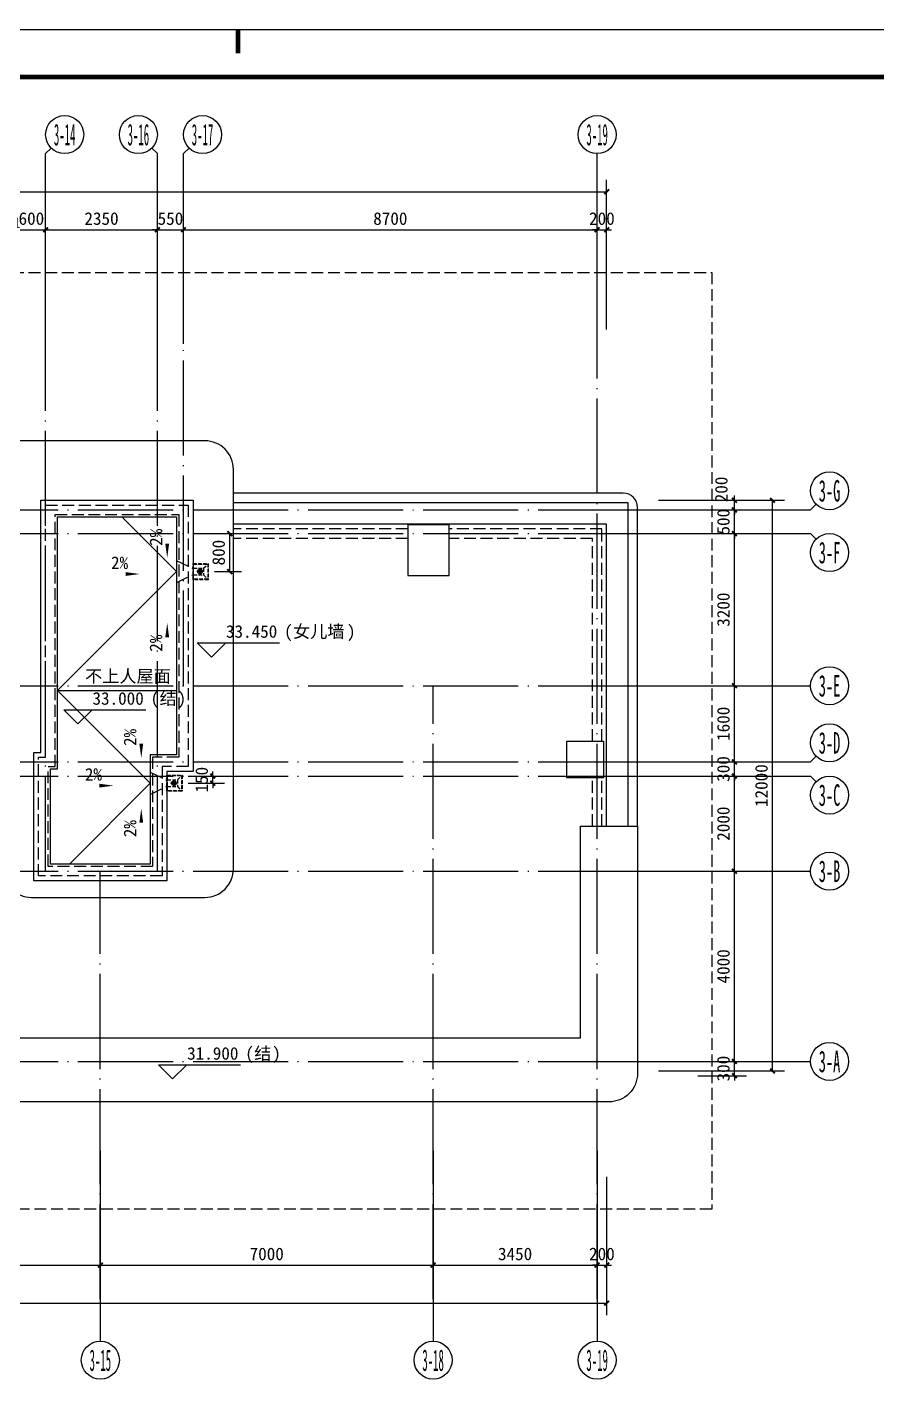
# Model space of a CAD drawing. Extents: x -46233 to 84150, y 109350 to 390860.
# Drawn here: x 37613 to 55487, y 359141 to 387650 of the extents above; entities that cross this region are included whole.
import ezdxf
from ezdxf.enums import TextEntityAlignment as Align

# ---------------------------------------------------------------- set-up
doc = ezdxf.new("R2010")
doc.units = 0
doc.header["$LTSCALE"] = 1000
doc.header["$MEASUREMENT"] = 0
for name, pattern in [('3#-轴线$1$DOTE', [2.42, 2, -0.2, 0.02, -0.2]), ('3#楼屋顶平面$0$DASH', [0.35, 0.25, -0.1]), ('DASH', [0.35, 0.25, -0.1])]:
    doc.linetypes.add(name, pattern=pattern)
doc.layers.get('Defpoints').update_dxf_attribs({"color": 4, "linetype": 'DASH'})
for name, color, linetype in [('$0$A-ANNO-TEXT', 7, 'Continuous'), ('3#-轴号$0$A-ANNO-AXIS-CIRC', 3, 'Continuous'), ('3#-轴号$0$A-ANNO-AXIS-TEXT', 7, 'Continuous'), ('3#-轴号$0$A-ANNO-DIMS', 3, 'Continuous'), ('3#-轴线$1$A-ANNO-DOTE', 10, '3#-轴线$1$DOTE'), ('3#楼屋顶平面$0$A-00-HX-113-wall-01Y$0$HRAL', 31, 'Continuous'), ('3#楼屋顶平面$0$A-DRAN', 243, 'Continuous'), ('3#楼屋顶平面$0$A-DRAN-SYMB', 243, 'Continuous'), ('3#楼屋顶平面$0$A-ROOF', 241, 'Continuous'), ('A-ANNO-DIMS', 3, 'Continuous'), ('A-ANNO-LEVL', 3, 'Continuous'), ('A-ANNO-SYMB', 3, 'Continuous'), ('A-ANNO-TEXT', 255, 'Continuous'), ('A1-无手签$0$A-ANNO-TTLB', 7, 'Continuous'), ('AXIS_TEXT', 7, 'Continuous')]:
    doc.layers.add(name, color=color, linetype=linetype)
doc.styles.add('3#-轴号$0$_TCH_AXIS', font='')
doc.styles.add('3#-轴号$0$_TCH_DIM_T3', font='')
doc.styles.add('_TCH_DIM', font='')
doc.styles.add('_TCH_DIM_T3', font='')
doc.styles.add('COMPLEX', font='COMPLEX')
doc.styles.get("Standard").update_dxf_attribs({"font": ''})
doc.styles.get('3#-轴号$0$_TCH_AXIS').set_extended_font_data('SimSun')
doc.styles.get('3#-轴号$0$_TCH_DIM_T3').set_extended_font_data('SimSun')
doc.styles.get('_TCH_DIM').set_extended_font_data('SimSun')
doc.styles.get('_TCH_DIM_T3').set_extended_font_data('SimSun')
doc.styles.get('Standard').set_extended_font_data('SimSun')
doc.dimstyles.new('3#-轴号$0$_TCH_ARCH&&100', dxfattribs={"dimtxt": 264.345992, "dimasz": 100, "dimexe": 250, "dimexo": 300, "dimgap": 100, "dimtad": 1, "dimdec": 0, "dimzin": 0, "dimdsep": 46, "dimtxsty": '3#-轴号$0$_TCH_DIM_T3', "dimblk": '3#-轴号$0$_ArchTick', "dimcen": 0.09, "dimclrt": 7, "dimazin": 2, "dimtfac": 1, "dimtdec": 0, "dimtix": 1, "dimtmove": 2, "dimatfit": 3, "dimfxl": 100, "dimtolj": 1, "dimtzin": 0, "dimarcsym": 0})
doc.dimstyles.new('_TCH_ARCH&&100', dxfattribs={"dimtxt": 264.345992, "dimasz": 100, "dimexe": 250, "dimexo": 300, "dimgap": 100, "dimtad": 1, "dimdec": 0, "dimzin": 0, "dimdsep": 46, "dimtxsty": '_TCH_DIM_T3', "dimblk": 'ARCHTICK', "dimcen": 0.09, "dimclrt": 7, "dimazin": 2, "dimtfac": 1, "dimtdec": 0, "dimtix": 1, "dimtmove": 2, "dimatfit": 3, "dimfxl": 100, "dimtolj": 1, "dimtzin": 0, "dimarcsym": 0})

# ---------------------------------------------------------------- blocks, each defined once
blk = doc.blocks.new('3#-轴线')
at = {"layer": '3#-轴线$1$A-ANNO-DOTE'}
for points in [[(30200, -7100), (30200, 5500)], [(32550, -7100), (32550, 5500)], [(33100, -3200), (33100, 5500)], [(41800, -16100), (41800, 5500)], [(-3000, 500), (45757, 500)], [(-3000, 0), (45757, 0)], [(-3000, -3200), (45757, -3200)], [(38350, -16100), (38350, -3200)], [(-3000, -4800), (45757, -4800)], [(-3000, -5100), (45757, -5100)], [(-3000, -7100), (45757, -7100)], [(31350, -16100), (31350, -7100)], [(-3000, -11100), (45757, -11100)]]:
    blk.add_lwpolyline(points, dxfattribs=at)
blk = doc.blocks.new('_AXISO')
blk.add_circle((0, 0), 0.5)
at = {"layer": 'AXIS_TEXT', "style": 'COMPLEX', "width": 1.041667}
blk.add_attdef('A', text='', height=0.56, dxfattribs=at).set_placement((-0.25, -0.28), (0.25, -0.28), align=Align.FIT)
blk = doc.blocks.new('3#-轴号$0$_ArchTick')
at = {"color": 0, "linetype": 'ByBlock', "const_width": 0.4}
blk.add_lwpolyline([(-0.5, -0.5), (0.5, 0.5)], dxfattribs=at)
blk = doc.blocks.new('*D802')
at = {"layer": '3#-轴号$0$A-ANNO-DIMS', "color": 0, "lineweight": -2, "transparency": 16777216}
for p, q in [((24350, -15882), (24350, -16632)), ((31350, -15882), (31350, -16632)), ((24350, -16382), (31350, -16382))]:
    blk.add_line(p, q, dxfattribs=at)
at = {"layer": 'Defpoints', "color": 0, "transparency": 16777216}
for p in [(24350, -15582), (31350, -15582), (31350, -16382)]:
    blk.add_point(p, dxfattribs=at)
at = {"layer": '3#-轴号$0$A-ANNO-DIMS', "color": 0, "lineweight": -2, "transparency": 16777216, "xscale": 100, "yscale": 100, "zscale": 100, "rotation": 180}
blk.add_blockref('3#-轴号$0$_ArchTick', (24350, -16382), dxfattribs=at)
at = {"layer": '3#-轴号$0$A-ANNO-DIMS', "color": 0, "lineweight": -2, "transparency": 16777216, "xscale": 100, "yscale": 100, "zscale": 100}
blk.add_blockref('3#-轴号$0$_ArchTick', (31350, -16382), dxfattribs=at)
at = {"layer": '3#-轴号$0$A-ANNO-DIMS', "color": 7, "transparency": 16777216, "insert": (27850, -16149), "char_height": 264.3, "attachment_point": 5, "style": '3#-轴号$0$_TCH_DIM_T3'}
blk.add_mtext('\\A1;7000', dxfattribs=at)
blk = doc.blocks.new('*D803')
at = {"layer": '3#-轴号$0$A-ANNO-DIMS', "color": 0, "lineweight": -2, "transparency": 16777216}
for p, q in [((31350, -15882), (31350, -16632)), ((38350, -15882), (38350, -16632)), ((31350, -16382), (38350, -16382))]:
    blk.add_line(p, q, dxfattribs=at)
at = {"layer": 'Defpoints', "color": 0, "transparency": 16777216}
for p in [(31350, -15582), (38350, -15582), (38350, -16382)]:
    blk.add_point(p, dxfattribs=at)
at = {"layer": '3#-轴号$0$A-ANNO-DIMS', "color": 0, "lineweight": -2, "transparency": 16777216, "xscale": 100, "yscale": 100, "zscale": 100, "rotation": 180}
blk.add_blockref('3#-轴号$0$_ArchTick', (31350, -16382), dxfattribs=at)
at = {"layer": '3#-轴号$0$A-ANNO-DIMS', "color": 0, "lineweight": -2, "transparency": 16777216, "xscale": 100, "yscale": 100, "zscale": 100}
blk.add_blockref('3#-轴号$0$_ArchTick', (38350, -16382), dxfattribs=at)
at = {"layer": '3#-轴号$0$A-ANNO-DIMS', "color": 7, "transparency": 16777216, "insert": (34850, -16149), "char_height": 264.3, "attachment_point": 5, "style": '3#-轴号$0$_TCH_DIM_T3'}
blk.add_mtext('\\A1;7000', dxfattribs=at)
blk = doc.blocks.new('*D804')
at = {"layer": '3#-轴号$0$A-ANNO-DIMS', "color": 0, "lineweight": -2, "transparency": 16777216}
for p, q in [((38350, -15882), (38350, -16632)), ((41800, -15882), (41800, -16632)), ((38350, -16382), (41800, -16382))]:
    blk.add_line(p, q, dxfattribs=at)
at = {"layer": 'Defpoints', "color": 0, "transparency": 16777216}
for p in [(38350, -15582), (41800, -15582), (41800, -16382)]:
    blk.add_point(p, dxfattribs=at)
at = {"layer": '3#-轴号$0$A-ANNO-DIMS', "color": 0, "lineweight": -2, "transparency": 16777216, "xscale": 100, "yscale": 100, "zscale": 100, "rotation": 180}
blk.add_blockref('3#-轴号$0$_ArchTick', (38350, -16382), dxfattribs=at)
at = {"layer": '3#-轴号$0$A-ANNO-DIMS', "color": 0, "lineweight": -2, "transparency": 16777216, "xscale": 100, "yscale": 100, "zscale": 100}
blk.add_blockref('3#-轴号$0$_ArchTick', (41800, -16382), dxfattribs=at)
at = {"layer": '3#-轴号$0$A-ANNO-DIMS', "color": 7, "transparency": 16777216, "insert": (40075, -16149), "char_height": 264.3, "attachment_point": 5, "style": '3#-轴号$0$_TCH_DIM_T3'}
blk.add_mtext('\\A1;3450', dxfattribs=at)
blk = doc.blocks.new('*D811')
at = {"layer": '3#-轴号$0$A-ANNO-DIMS', "color": 0, "lineweight": -2, "transparency": 16777216}
for p, q in [((44188, -8100), (44938, -8100)), ((44688, -12100), (44688, -8100)), ((44188, -12100), (44938, -12100))]:
    blk.add_line(p, q, dxfattribs=at)
at = {"layer": 'Defpoints', "color": 0, "transparency": 16777216}
for p in [(43888, -8100), (44688, -8100), (43888, -12100)]:
    blk.add_point(p, dxfattribs=at)
at = {"layer": '3#-轴号$0$A-ANNO-DIMS', "color": 0, "lineweight": -2, "transparency": 16777216, "xscale": 100, "yscale": 100, "zscale": 100}
for p, rotation in [((44688, -8100), 90), ((44688, -12100), 270)]:
    blk.add_blockref('3#-轴号$0$_ArchTick', p, dxfattribs=dict(at, rotation=rotation))
at = {"layer": '3#-轴号$0$A-ANNO-DIMS', "color": 7, "transparency": 16777216, "insert": (44456, -10100), "char_height": 264.3, "attachment_point": 5, "rotation": 90, "style": '3#-轴号$0$_TCH_DIM_T3'}
blk.add_mtext('\\A1;4000', dxfattribs=at)
blk = doc.blocks.new('*D812')
at = {"layer": '3#-轴号$0$A-ANNO-DIMS', "color": 0, "lineweight": -2, "transparency": 16777216}
for p, q in [((44188, -6100), (44938, -6100)), ((44688, -8100), (44688, -6100)), ((44188, -8100), (44938, -8100))]:
    blk.add_line(p, q, dxfattribs=at)
at = {"layer": 'Defpoints', "color": 0, "transparency": 16777216}
for p in [(43888, -6100), (44688, -6100), (43888, -8100)]:
    blk.add_point(p, dxfattribs=at)
at = {"layer": '3#-轴号$0$A-ANNO-DIMS', "color": 0, "lineweight": -2, "transparency": 16777216, "xscale": 100, "yscale": 100, "zscale": 100}
for p, rotation in [((44688, -6100), 90), ((44688, -8100), 270)]:
    blk.add_blockref('3#-轴号$0$_ArchTick', p, dxfattribs=dict(at, rotation=rotation))
at = {"layer": '3#-轴号$0$A-ANNO-DIMS', "color": 7, "transparency": 16777216, "insert": (44456, -7100), "char_height": 264.3, "attachment_point": 5, "rotation": 90, "style": '3#-轴号$0$_TCH_DIM_T3'}
blk.add_mtext('\\A1;2000', dxfattribs=at)
blk = doc.blocks.new('*D813')
at = {"layer": '3#-轴号$0$A-ANNO-DIMS', "color": 0, "lineweight": -2, "transparency": 16777216}
for p, q in [((44688, -5800), (44688, -5700)), ((44188, -5800), (44938, -5800)), ((44688, -6100), (44688, -5800)), ((44188, -6100), (44938, -6100)), ((44688, -6100), (44688, -6200))]:
    blk.add_line(p, q, dxfattribs=at)
at = {"layer": 'Defpoints', "color": 0, "transparency": 16777216}
for p in [(43888, -5800), (44688, -5800), (43888, -6100)]:
    blk.add_point(p, dxfattribs=at)
at = {"layer": '3#-轴号$0$A-ANNO-DIMS', "color": 0, "lineweight": -2, "transparency": 16777216, "xscale": 100, "yscale": 100, "zscale": 100}
for p, rotation in [((44688, -5800), 270), ((44688, -6100), 90)]:
    blk.add_blockref('3#-轴号$0$_ArchTick', p, dxfattribs=dict(at, rotation=rotation))
at = {"layer": '3#-轴号$0$A-ANNO-DIMS', "color": 7, "transparency": 16777216, "insert": (44456, -5950), "char_height": 264.3, "attachment_point": 5, "rotation": 90, "style": '3#-轴号$0$_TCH_DIM_T3'}
blk.add_mtext('\\A1;300', dxfattribs=at)
blk = doc.blocks.new('*D814')
at = {"layer": '3#-轴号$0$A-ANNO-DIMS', "color": 0, "lineweight": -2, "transparency": 16777216}
for p, q in [((44188, -4200), (44938, -4200)), ((44688, -5800), (44688, -4200)), ((44188, -5800), (44938, -5800))]:
    blk.add_line(p, q, dxfattribs=at)
at = {"layer": 'Defpoints', "color": 0, "transparency": 16777216}
for p in [(43888, -4200), (44688, -4200), (43888, -5800)]:
    blk.add_point(p, dxfattribs=at)
at = {"layer": '3#-轴号$0$A-ANNO-DIMS', "color": 0, "lineweight": -2, "transparency": 16777216, "xscale": 100, "yscale": 100, "zscale": 100}
for p, rotation in [((44688, -4200), 90), ((44688, -5800), 270)]:
    blk.add_blockref('3#-轴号$0$_ArchTick', p, dxfattribs=dict(at, rotation=rotation))
at = {"layer": '3#-轴号$0$A-ANNO-DIMS', "color": 7, "transparency": 16777216, "insert": (44456, -5000), "char_height": 264.3, "attachment_point": 5, "rotation": 90, "style": '3#-轴号$0$_TCH_DIM_T3'}
blk.add_mtext('\\A1;1600', dxfattribs=at)
blk = doc.blocks.new('*D815')
at = {"layer": '3#-轴号$0$A-ANNO-DIMS', "color": 0, "lineweight": -2, "transparency": 16777216}
for p, q in [((44188, -1000), (44938, -1000)), ((44688, -4200), (44688, -1000)), ((44188, -4200), (44938, -4200))]:
    blk.add_line(p, q, dxfattribs=at)
at = {"layer": 'Defpoints', "color": 0, "transparency": 16777216}
for p in [(43888, -1000), (44688, -1000), (43888, -4200)]:
    blk.add_point(p, dxfattribs=at)
at = {"layer": '3#-轴号$0$A-ANNO-DIMS', "color": 0, "lineweight": -2, "transparency": 16777216, "xscale": 100, "yscale": 100, "zscale": 100}
for p, rotation in [((44688, -1000), 90), ((44688, -4200), 270)]:
    blk.add_blockref('3#-轴号$0$_ArchTick', p, dxfattribs=dict(at, rotation=rotation))
at = {"layer": '3#-轴号$0$A-ANNO-DIMS', "color": 7, "transparency": 16777216, "insert": (44456, -2600), "char_height": 264.3, "attachment_point": 5, "rotation": 90, "style": '3#-轴号$0$_TCH_DIM_T3'}
blk.add_mtext('\\A1;3200', dxfattribs=at)
blk = doc.blocks.new('*D816')
at = {"layer": '3#-轴号$0$A-ANNO-DIMS', "color": 0, "lineweight": -2, "transparency": 16777216}
for p, q in [((44188, -500), (44938, -500)), ((44688, -500), (44688, -400)), ((44688, -1000), (44688, -500)), ((44188, -1000), (44938, -1000)), ((44688, -1000), (44688, -1100))]:
    blk.add_line(p, q, dxfattribs=at)
at = {"layer": 'Defpoints', "color": 0, "transparency": 16777216}
for p in [(43888, -500), (44688, -500), (43888, -1000)]:
    blk.add_point(p, dxfattribs=at)
at = {"layer": '3#-轴号$0$A-ANNO-DIMS', "color": 0, "lineweight": -2, "transparency": 16777216, "xscale": 100, "yscale": 100, "zscale": 100}
for p, rotation in [((44688, -500), 270), ((44688, -1000), 90)]:
    blk.add_blockref('3#-轴号$0$_ArchTick', p, dxfattribs=dict(at, rotation=rotation))
at = {"layer": '3#-轴号$0$A-ANNO-DIMS', "color": 7, "transparency": 16777216, "insert": (44456, -750), "char_height": 264.3, "attachment_point": 5, "rotation": 90, "style": '3#-轴号$0$_TCH_DIM_T3'}
blk.add_mtext('\\A1;500', dxfattribs=at)
blk = doc.blocks.new('*D825')
at = {"layer": '3#-轴号$0$A-ANNO-DIMS', "color": 0, "lineweight": -2, "transparency": 16777216}
for p, q in [((29600, 4889), (29600, 5639)), ((30200, 4889), (30200, 5639)), ((29600, 5389), (29500, 5389)), ((29600, 5389), (30200, 5389)), ((30200, 5389), (30300, 5389))]:
    blk.add_line(p, q, dxfattribs=at)
at = {"layer": 'Defpoints', "color": 0, "transparency": 16777216}
for p in [(30200, 5389), (29600, 4589), (30200, 4589)]:
    blk.add_point(p, dxfattribs=at)
at = {"layer": '3#-轴号$0$A-ANNO-DIMS', "color": 0, "lineweight": -2, "transparency": 16777216, "xscale": 100, "yscale": 100, "zscale": 100}
blk.add_blockref('3#-轴号$0$_ArchTick', (29600, 5389), dxfattribs=at)
at = {"layer": '3#-轴号$0$A-ANNO-DIMS', "color": 0, "lineweight": -2, "transparency": 16777216, "xscale": 100, "yscale": 100, "zscale": 100, "rotation": 180}
blk.add_blockref('3#-轴号$0$_ArchTick', (30200, 5389), dxfattribs=at)
at = {"layer": '3#-轴号$0$A-ANNO-DIMS', "color": 7, "transparency": 16777216, "insert": (29900, 5622), "char_height": 264.3, "attachment_point": 5, "style": '3#-轴号$0$_TCH_DIM_T3'}
blk.add_mtext('\\A1;600', dxfattribs=at)
blk = doc.blocks.new('*D826')
at = {"layer": '3#-轴号$0$A-ANNO-DIMS', "color": 0, "lineweight": -2, "transparency": 16777216}
for p, q in [((30200, 4889), (30200, 5639)), ((32550, 4889), (32550, 5639)), ((30200, 5389), (32550, 5389))]:
    blk.add_line(p, q, dxfattribs=at)
at = {"layer": 'Defpoints', "color": 0, "transparency": 16777216}
for p in [(32550, 5389), (30200, 4589), (32550, 4589)]:
    blk.add_point(p, dxfattribs=at)
at = {"layer": '3#-轴号$0$A-ANNO-DIMS', "color": 0, "lineweight": -2, "transparency": 16777216, "xscale": 100, "yscale": 100, "zscale": 100, "rotation": 180}
blk.add_blockref('3#-轴号$0$_ArchTick', (30200, 5389), dxfattribs=at)
at = {"layer": '3#-轴号$0$A-ANNO-DIMS', "color": 0, "lineweight": -2, "transparency": 16777216, "xscale": 100, "yscale": 100, "zscale": 100}
blk.add_blockref('3#-轴号$0$_ArchTick', (32550, 5389), dxfattribs=at)
at = {"layer": '3#-轴号$0$A-ANNO-DIMS', "color": 7, "transparency": 16777216, "insert": (31375, 5622), "char_height": 264.3, "attachment_point": 5, "style": '3#-轴号$0$_TCH_DIM_T3'}
blk.add_mtext('\\A1;2350', dxfattribs=at)
blk = doc.blocks.new('*D827')
at = {"layer": '3#-轴号$0$A-ANNO-DIMS', "color": 0, "lineweight": -2, "transparency": 16777216}
for p, q in [((32550, 4889), (32550, 5639)), ((33100, 4889), (33100, 5639)), ((32550, 5389), (32450, 5389)), ((32550, 5389), (33100, 5389)), ((33100, 5389), (33200, 5389))]:
    blk.add_line(p, q, dxfattribs=at)
at = {"layer": 'Defpoints', "color": 0, "transparency": 16777216}
for p in [(33100, 5389), (32550, 4589), (33100, 4589)]:
    blk.add_point(p, dxfattribs=at)
at = {"layer": '3#-轴号$0$A-ANNO-DIMS', "color": 0, "lineweight": -2, "transparency": 16777216, "xscale": 100, "yscale": 100, "zscale": 100}
blk.add_blockref('3#-轴号$0$_ArchTick', (32550, 5389), dxfattribs=at)
at = {"layer": '3#-轴号$0$A-ANNO-DIMS', "color": 0, "lineweight": -2, "transparency": 16777216, "xscale": 100, "yscale": 100, "zscale": 100, "rotation": 180}
blk.add_blockref('3#-轴号$0$_ArchTick', (33100, 5389), dxfattribs=at)
at = {"layer": '3#-轴号$0$A-ANNO-DIMS', "color": 7, "transparency": 16777216, "insert": (32825, 5622), "char_height": 264.3, "attachment_point": 5, "style": '3#-轴号$0$_TCH_DIM_T3'}
blk.add_mtext('\\A1;550', dxfattribs=at)
blk = doc.blocks.new('*D828')
at = {"layer": '3#-轴号$0$A-ANNO-DIMS', "color": 0, "lineweight": -2, "transparency": 16777216}
for p, q in [((33100, 4889), (33100, 5639)), ((41800, 4889), (41800, 5639)), ((33100, 5389), (41800, 5389))]:
    blk.add_line(p, q, dxfattribs=at)
at = {"layer": 'Defpoints', "color": 0, "transparency": 16777216}
for p in [(41800, 5389), (33100, 4589), (41800, 4589)]:
    blk.add_point(p, dxfattribs=at)
at = {"layer": '3#-轴号$0$A-ANNO-DIMS', "color": 0, "lineweight": -2, "transparency": 16777216, "xscale": 100, "yscale": 100, "zscale": 100, "rotation": 180}
blk.add_blockref('3#-轴号$0$_ArchTick', (33100, 5389), dxfattribs=at)
at = {"layer": '3#-轴号$0$A-ANNO-DIMS', "color": 0, "lineweight": -2, "transparency": 16777216, "xscale": 100, "yscale": 100, "zscale": 100}
blk.add_blockref('3#-轴号$0$_ArchTick', (41800, 5389), dxfattribs=at)
at = {"layer": '3#-轴号$0$A-ANNO-DIMS', "color": 7, "transparency": 16777216, "insert": (37450, 5622), "char_height": 264.3, "attachment_point": 5, "style": '3#-轴号$0$_TCH_DIM_T3'}
blk.add_mtext('\\A1;8700', dxfattribs=at)
blk = doc.blocks.new('3#楼屋顶平面$0$$1$1#_arcd-2~9F$0$03_2#_arcd$0$04_F01_arcd$0$asdfded')
at = {"layer": '3#楼屋顶平面$0$A-DRAN-SYMB'}
for points in [[(-29342, 118921), (-29258, 118921)], [(-29300, 118966), (-29300, 118876)]]:
    blk.add_lwpolyline(points, dxfattribs=at)
for radius in [30, 18]:
    blk.add_circle((-29300, 118921), radius, dxfattribs=at)
blk = doc.blocks.new('3#楼屋顶平面')
at = {"layer": '3#楼屋顶平面$0$A-00-HX-113-wall-01Y$0$HRAL'}
blk.add_lwpolyline([(10751, -3500), (31000, -3500), (31000, 950), (32200, 950), (32200, -4250, -0.414214), (31600, -4850), (10751, -4850)], format="xyb", close=True, dxfattribs=at)
at = {"layer": '3#楼屋顶平面$0$A-DRAN'}
for points in [[(21350, 7450), (22500, 6300), (20000, 3800), (21950, 1850), (20250, 150)], [(20000, 3800), (22500, 3800)]]:
    blk.add_lwpolyline(points, dxfattribs=at)
at = {"layer": '3#楼屋顶平面$0$A-DRAN-SYMB', "linetype": '3#楼屋顶平面$0$DASH'}
for p, q in [((22511, 6528), (22850, 6365)), ((22511, 6072), (22850, 6235)), ((21961, 2078), (22300, 1915)), ((21961, 1622), (22300, 1785))]:
    blk.add_line(p, q, dxfattribs=at)
at = {"layer": '3#楼屋顶平面$0$A-DRAN-SYMB', "linetype": '3#楼屋顶平面$0$DASH', "ltscale": 0.3}
for p, q in [((22860, 6370), (23070, 6370)), ((23070, 6370), (23160, 6460)), ((23070, 6370), (23070, 6230)), ((22860, 6230), (23070, 6230)), ((23070, 6230), (23160, 6140)), ((22520, 1920), (22610, 2010)), ((22310, 1920), (22520, 1920)), ((22310, 1780), (22520, 1780)), ((22520, 1920), (22520, 1780)), ((22520, 1780), (22610, 1690))]:
    blk.add_line(p, q, dxfattribs=at)
for points in [[(23170, 6470), (23170, 6130), (22850, 6130), (22850, 6470)], [(23160, 6460), (23160, 6140), (22860, 6140), (22860, 6460)], [(22620, 2020), (22620, 1680), (22300, 1680), (22300, 2020)], [(22610, 2010), (22610, 1690), (22310, 1690), (22310, 2010)]]:
    blk.add_lwpolyline(points, close=True, dxfattribs=at)
at = {"layer": '3#楼屋顶平面$0$A-ROOF'}
blk.add_lwpolyline([(19450, -550), (23100, -550, 0.414214), (23700, 50), (23700, 8450, 0.414214), (23100, 9050), (18500, 9050), (18500, 7300), (18850, 7300), (18850, 50, 0.414214)], format="xyb", close=True, dxfattribs=at)
for points in [[(19500, -200), (19500, 2500), (19650, 2500), (19650, 7800), (22850, 7800), (22850, 2100), (22300, 2100), (22300, -200)], [(19850, 150), (19850, 2150), (20000, 2150), (20000, 7450), (22500, 7450), (22500, 2450), (21950, 2450), (21950, 150)], [(27365, 6215), (28235, 6215), (28235, 7285), (27365, 7285)], [(31485, 1965), (30715, 1965), (30715, 2735), (31485, 2735)]]:
    blk.add_lwpolyline(points, close=True, dxfattribs=at)
at = {"layer": '3#楼屋顶平面$0$A-ROOF', "linetype": '3#楼屋顶平面$0$DASH'}
blk.add_lwpolyline([(19600, -100), (19600, 2400), (19750, 2400), (19750, 7700), (22750, 7700), (22750, 2200), (22200, 2200), (22200, -100)], close=True, dxfattribs=at)
at = {"layer": '3#楼屋顶平面$0$A-ROOF'}
blk.add_lwpolyline([(32200, 950), (32200, 7650, 0.414214), (31900, 7950), (23700, 7950)], format="xyb", dxfattribs=at)
for points in [[(32000, 950), (32000, 7750), (23700, 7750)], [(31550, 950), (31550, 7300), (23700, 7300)]]:
    blk.add_lwpolyline(points, dxfattribs=at)
at = {"layer": '3#楼屋顶平面$0$A-ROOF', "linetype": '3#楼屋顶平面$0$DASH'}
for points in [[(19800, 100), (19800, 2200), (19950, 2200), (19950, 7500), (22550, 7500), (22550, 2400), (22000, 2400), (22000, 100), (19800, 100)], [(27365, 7200), (23700, 7200)], [(31450, 2735), (31450, 7200), (28235, 7200)], [(27365, 7000), (23700, 7000)], [(31250, 2735), (31250, 7000), (28235, 7000)], [(31250, 950), (31250, 1965)], [(31450, 950), (31450, 1965)]]:
    blk.add_lwpolyline(points, dxfattribs=at)
at = {"ltscale": 0.3, "xscale": 1.66666664276272, "yscale": 1.66666664276272, "zscale": 1.66666664276272, "rotation": 180}
blk.add_blockref('3#楼屋顶平面$0$$1$1#_arcd-2~9F$0$03_2#_arcd$0$04_F01_arcd$0$asdfded', (-25834, 204502), dxfattribs=at)
at = {"xscale": 1.66666664276272, "yscale": 1.66666664276272, "zscale": 1.66666664276272, "rotation": 180}
blk.add_blockref('3#楼屋顶平面$0$$1$1#_arcd-2~9F$0$03_2#_arcd$0$04_F01_arcd$0$asdfded', (-26384, 200052), dxfattribs=at)
blk = doc.blocks.new('_ArchTick')
at = {"color": 0, "linetype": 'ByBlock', "const_width": 0.4}
blk.add_lwpolyline([(-0.5, -0.5), (0.5, 0.5)], dxfattribs=at)
blk = doc.blocks.new('*D317')
at = {"layer": 'A-ANNO-DIMS', "color": 0, "lineweight": -2, "transparency": 16777216}
for p, q in [((41553, 377000), (42124, 377000)), ((41874, 376200), (41874, 377000)), ((41553, 376200), (42124, 376200))]:
    blk.add_line(p, q, dxfattribs=at)
at = {"layer": 'Defpoints', "color": 0, "transparency": 16777216}
for p in [(41253, 377000), (41874, 377000), (41253, 376200)]:
    blk.add_point(p, dxfattribs=at)
at = {"layer": 'A-ANNO-DIMS', "color": 0, "lineweight": -2, "transparency": 16777216, "xscale": 100, "yscale": 100, "zscale": 100}
for p, rotation in [((41874, 377000), 90), ((41874, 376200), 270)]:
    blk.add_blockref('_ArchTick', p, dxfattribs=dict(at, rotation=rotation))
at = {"layer": 'A-ANNO-DIMS', "color": 7, "transparency": 16777216, "insert": (41642, 376600), "char_height": 264.3, "attachment_point": 5, "rotation": 90, "style": '_TCH_DIM_T3'}
blk.add_mtext('\\A1;800', dxfattribs=at)
blk = doc.blocks.new('*D318')
at = {"layer": 'A-ANNO-DIMS', "color": 0, "lineweight": -2, "transparency": 16777216}
for p, q in [((41003, 371900), (41768, 371900)), ((41518, 371900), (41518, 372000)), ((41518, 371750), (41518, 371900)), ((41003, 371750), (41768, 371750)), ((41518, 371750), (41518, 371650))]:
    blk.add_line(p, q, dxfattribs=at)
at = {"layer": 'Defpoints', "color": 0, "transparency": 16777216}
for p in [(40703, 371900), (41518, 371900), (40703, 371750)]:
    blk.add_point(p, dxfattribs=at)
at = {"layer": 'A-ANNO-DIMS', "color": 0, "lineweight": -2, "transparency": 16777216, "xscale": 100, "yscale": 100, "zscale": 100}
for p, rotation in [((41518, 371900), 270), ((41518, 371750), 90)]:
    blk.add_blockref('_ArchTick', p, dxfattribs=dict(at, rotation=rotation))
at = {"layer": 'A-ANNO-DIMS', "color": 7, "transparency": 16777216, "insert": (41286, 371825), "char_height": 264.3, "attachment_point": 5, "rotation": 90, "style": '_TCH_DIM_T3'}
blk.add_mtext('\\A1;150', dxfattribs=at)
blk = doc.blocks.new('*D430')
at = {"layer": 'A-ANNO-DIMS', "color": 0, "lineweight": -2, "transparency": 16777216}
for p, q in [((49603, 362327), (49603, 361368)), ((49803, 362327), (49803, 361368)), ((49603, 361618), (49503, 361618)), ((49603, 361618), (49803, 361618)), ((49803, 361618), (49903, 361618))]:
    blk.add_line(p, q, dxfattribs=at)
at = {"layer": 'Defpoints', "color": 0, "transparency": 16777216}
for p in [(49603, 362627), (49803, 362627), (49803, 361618)]:
    blk.add_point(p, dxfattribs=at)
at = {"layer": 'A-ANNO-DIMS', "color": 0, "lineweight": -2, "transparency": 16777216, "xscale": 100, "yscale": 100, "zscale": 100}
blk.add_blockref('_ArchTick', (49603, 361618), dxfattribs=at)
at = {"layer": 'A-ANNO-DIMS', "color": 0, "lineweight": -2, "transparency": 16777216, "xscale": 100, "yscale": 100, "zscale": 100, "rotation": 180}
blk.add_blockref('_ArchTick', (49803, 361618), dxfattribs=at)
at = {"layer": 'A-ANNO-DIMS', "color": 7, "transparency": 16777216, "insert": (49703, 361851), "char_height": 264.3, "attachment_point": 5, "style": '_TCH_DIM_T3'}
blk.add_mtext('\\A1;200', dxfattribs=at)
blk = doc.blocks.new('*D431')
at = {"layer": 'A-ANNO-DIMS', "color": 0, "lineweight": -2, "transparency": 16777216}
for p, q in [((49603, 382155), (49603, 383639)), ((49803, 382155), (49803, 383639)), ((49603, 383389), (49503, 383389)), ((49603, 383389), (49803, 383389)), ((49803, 383389), (49903, 383389))]:
    blk.add_line(p, q, dxfattribs=at)
at = {"layer": 'Defpoints', "color": 0, "transparency": 16777216}
for p in [(49803, 383389), (49603, 381855), (49803, 381855)]:
    blk.add_point(p, dxfattribs=at)
at = {"layer": 'A-ANNO-DIMS', "color": 0, "lineweight": -2, "transparency": 16777216, "xscale": 100, "yscale": 100, "zscale": 100}
blk.add_blockref('_ArchTick', (49603, 383389), dxfattribs=at)
at = {"layer": 'A-ANNO-DIMS', "color": 0, "lineweight": -2, "transparency": 16777216, "xscale": 100, "yscale": 100, "zscale": 100, "rotation": 180}
blk.add_blockref('_ArchTick', (49803, 383389), dxfattribs=at)
at = {"layer": 'A-ANNO-DIMS', "color": 7, "transparency": 16777216, "insert": (49703, 383622), "char_height": 264.3, "attachment_point": 5, "style": '_TCH_DIM_T3'}
blk.add_mtext('\\A1;200', dxfattribs=at)
blk = doc.blocks.new('*D433')
at = {"layer": 'A-ANNO-DIMS', "color": 0, "lineweight": -2, "transparency": 16777216}
for p, q in [((7603, 381289), (7603, 384439)), ((49803, 381289), (49803, 384439)), ((7603, 384189), (49803, 384189))]:
    blk.add_line(p, q, dxfattribs=at)
at = {"layer": 'Defpoints', "color": 0, "transparency": 16777216}
for p in [(49803, 384189), (7603, 380989), (49803, 380989)]:
    blk.add_point(p, dxfattribs=at)
at = {"layer": 'A-ANNO-DIMS', "color": 0, "lineweight": -2, "transparency": 16777216, "xscale": 100, "yscale": 100, "zscale": 100, "rotation": 180}
blk.add_blockref('_ArchTick', (7603, 384189), dxfattribs=at)
at = {"layer": 'A-ANNO-DIMS', "color": 0, "lineweight": -2, "transparency": 16777216, "xscale": 100, "yscale": 100, "zscale": 100}
blk.add_blockref('_ArchTick', (49803, 384189), dxfattribs=at)
at = {"layer": 'A-ANNO-DIMS', "color": 7, "transparency": 16777216, "insert": (28703, 384422), "char_height": 264.3, "attachment_point": 5, "style": '_TCH_DIM_T3'}
blk.add_mtext('\\A1;42200', dxfattribs=at)
blk = doc.blocks.new('*D434')
at = {"layer": 'A-ANNO-DIMS', "color": 0, "lineweight": -2, "transparency": 16777216}
for p, q in [((7603, 363474), (7603, 360568)), ((49803, 363474), (49803, 360568)), ((7603, 360818), (49803, 360818))]:
    blk.add_line(p, q, dxfattribs=at)
at = {"layer": 'Defpoints', "color": 0, "transparency": 16777216}
for p in [(7603, 363774), (49803, 363774), (49803, 360818)]:
    blk.add_point(p, dxfattribs=at)
at = {"layer": 'A-ANNO-DIMS', "color": 0, "lineweight": -2, "transparency": 16777216, "xscale": 100, "yscale": 100, "zscale": 100, "rotation": 180}
blk.add_blockref('_ArchTick', (7603, 360818), dxfattribs=at)
at = {"layer": 'A-ANNO-DIMS', "color": 0, "lineweight": -2, "transparency": 16777216, "xscale": 100, "yscale": 100, "zscale": 100}
blk.add_blockref('_ArchTick', (49803, 360818), dxfattribs=at)
at = {"layer": 'A-ANNO-DIMS', "color": 7, "transparency": 16777216, "insert": (28703, 361051), "char_height": 264.3, "attachment_point": 5, "style": '_TCH_DIM_T3'}
blk.add_mtext('\\A1;42200', dxfattribs=at)
blk = doc.blocks.new('*D437')
at = {"layer": 'A-ANNO-DIMS', "color": 0, "lineweight": -2, "transparency": 16777216}
for p, q in [((52491, 377700), (52491, 377800)), ((51646, 377700), (52741, 377700)), ((51646, 377500), (52741, 377500)), ((52491, 377500), (52491, 377700)), ((52491, 377500), (52491, 377400))]:
    blk.add_line(p, q, dxfattribs=at)
at = {"layer": 'Defpoints', "color": 0, "transparency": 16777216}
for p in [(51346, 377700), (51346, 377500), (52491, 377700)]:
    blk.add_point(p, dxfattribs=at)
at = {"layer": 'A-ANNO-DIMS', "color": 0, "lineweight": -2, "transparency": 16777216, "xscale": 100, "yscale": 100, "zscale": 100}
for p, rotation in [((52491, 377700), 270), ((52491, 377500), 90)]:
    blk.add_blockref('_ArchTick', p, dxfattribs=dict(at, rotation=rotation))
at = {"layer": 'A-ANNO-DIMS', "color": 7, "transparency": 16777216, "insert": (52216, 377928), "char_height": 264.3, "attachment_point": 5, "rotation": 90, "style": '_TCH_DIM_T3'}
blk.add_mtext('\\A1;200', dxfattribs=at)
blk = doc.blocks.new('*D438')
at = {"layer": 'A-ANNO-DIMS', "color": 0, "lineweight": -2, "transparency": 16777216}
for p, q in [((51724, 365900), (52741, 365900)), ((52491, 365900), (52491, 366000)), ((52491, 365600), (52491, 365900)), ((51724, 365600), (52741, 365600)), ((52491, 365600), (52491, 365500))]:
    blk.add_line(p, q, dxfattribs=at)
at = {"layer": 'Defpoints', "color": 0, "transparency": 16777216}
for p in [(51424, 365900), (52491, 365900), (51424, 365600)]:
    blk.add_point(p, dxfattribs=at)
at = {"layer": 'A-ANNO-DIMS', "color": 0, "lineweight": -2, "transparency": 16777216, "xscale": 100, "yscale": 100, "zscale": 100}
for p, rotation in [((52491, 365900), 270), ((52491, 365600), 90)]:
    blk.add_blockref('_ArchTick', p, dxfattribs=dict(at, rotation=rotation))
at = {"layer": 'A-ANNO-DIMS', "color": 7, "transparency": 16777216, "insert": (52259, 365750), "char_height": 264.3, "attachment_point": 5, "rotation": 90, "style": '_TCH_DIM_T3'}
blk.add_mtext('\\A1;300', dxfattribs=at)
blk = doc.blocks.new('*D467')
at = {"layer": 'A-ANNO-DIMS', "color": 0, "lineweight": -2, "transparency": 16777216}
for p, q in [((50891, 377700), (53541, 377700)), ((53291, 365700), (53291, 377700)), ((50891, 365700), (53541, 365700))]:
    blk.add_line(p, q, dxfattribs=at)
at = {"layer": 'Defpoints', "color": 0, "transparency": 16777216}
for p in [(50591, 377700), (53291, 377700), (50591, 365700)]:
    blk.add_point(p, dxfattribs=at)
at = {"layer": 'A-ANNO-DIMS', "color": 0, "lineweight": -2, "transparency": 16777216, "xscale": 100, "yscale": 100, "zscale": 100}
for p, rotation in [((53291, 377700), 90), ((53291, 365700), 270)]:
    blk.add_blockref('_ArchTick', p, dxfattribs=dict(at, rotation=rotation))
at = {"layer": 'A-ANNO-DIMS', "color": 7, "transparency": 16777216, "insert": (53059, 371700), "char_height": 264.3, "attachment_point": 5, "rotation": 90, "style": '_TCH_DIM_T3'}
blk.add_mtext('\\A1;12000', dxfattribs=at)
blk = doc.blocks.new('3#-轴号')
at = {"layer": '3#-轴号$0$A-ANNO-AXIS-CIRC'}
for p, q in [((30317.2, 7106.5), (30200, 6989.4)), ((30200, 2989.4), (30200, 6989.4)), ((32432.8, 7106.5), (32550, 6989.4)), ((32550, 2989.4), (32550, 6989.4)), ((33217.2, 7106.5), (33100, 6989.4)), ((33100, 2989.4), (33100, 6989.4)), ((41800, 2989.4), (41800, 6989.4)), ((42288, -500), (46288, -500)), ((46405.1, -382.8), (46288, -500)), ((42288, -1000), (46288, -1000)), ((46405.1, -1117.2), (46288, -1000)), ((42288, -4200), (46288, -4200)), ((46405.1, -5682.8), (46288, -5800)), ((42288, -5800), (46288, -5800)), ((42288, -6100), (46288, -6100)), ((46405.1, -6217.2), (46288, -6100)), ((42288, -8100), (46288, -8100)), ((42288, -12100), (46288, -12100)), ((31350, -13981.5), (31350, -17981.5)), ((38350, -13981.5), (38350, -17981.5)), ((41800, -13981.5), (41800, -17981.5))]:
    blk.add_line(p, q, dxfattribs=at)
at = {"layer": 'Defpoints'}
blk.add_lwpolyline([(-2360.1, 4492.7), (44213.5, 4492.7), (44213.5, -15203.4), (-2360.1, -15203.4)], close=True, dxfattribs=at)
at = {"layer": '3#-轴号$0$A-ANNO-AXIS-CIRC'}
ref = blk.add_blockref('_AXISO', (30600, 7389.4), dxfattribs=dict(at, xscale=800, yscale=800, zscale=800))
ref.add_attrib('A', '3-14', dxfattribs={"layer": '3#-轴号$0$A-ANNO-AXIS-TEXT', "height": 452.55, "style": '3#-轴号$0$_TCH_AXIS', "width": 0.349609}).set_placement((30373.7, 7163.1), (30826.3, 7163.1), align=Align.FIT)
ref = blk.add_blockref('_AXISO', (32150, 7389.4), dxfattribs=dict(at, xscale=800, yscale=800, zscale=800))
ref.add_attrib('A', '3-16', dxfattribs={"layer": '3#-轴号$0$A-ANNO-AXIS-TEXT', "height": 452.55, "style": '3#-轴号$0$_TCH_AXIS', "width": 0.349609}).set_placement((31923.7, 7163.1), (32376.3, 7163.1), align=Align.FIT)
ref = blk.add_blockref('_AXISO', (33500, 7389.4), dxfattribs=dict(at, xscale=800, yscale=800, zscale=800))
ref.add_attrib('A', '3-17', dxfattribs={"layer": '3#-轴号$0$A-ANNO-AXIS-TEXT', "height": 452.55, "style": '3#-轴号$0$_TCH_AXIS', "width": 0.349609}).set_placement((33273.7, 7163.1), (33726.3, 7163.1), align=Align.FIT)
ref = blk.add_blockref('_AXISO', (41800, 7389.4), dxfattribs=dict(at, xscale=800, yscale=800, zscale=800))
ref.add_attrib('A', '3-19', dxfattribs={"layer": '3#-轴号$0$A-ANNO-AXIS-TEXT', "height": 452.55, "style": '3#-轴号$0$_TCH_AXIS', "width": 0.349609}).set_placement((41573.7, 7163.1), (42026.3, 7163.1), align=Align.FIT)
ref = blk.add_blockref('_AXISO', (46688, -100), dxfattribs=dict(at, xscale=800, yscale=800, zscale=800))
ref.add_attrib('A', '3-G', dxfattribs={"layer": '3#-轴号$0$A-ANNO-AXIS-TEXT', "height": 452.55, "style": '3#-轴号$0$_TCH_AXIS', "width": 0.466146}).set_placement((46461.7, -326.3), (46914.3, -326.3), align=Align.FIT)
ref = blk.add_blockref('_AXISO', (46688, -1400), dxfattribs=dict(at, xscale=800, yscale=800, zscale=800))
ref.add_attrib('A', '3-F', dxfattribs={"layer": '3#-轴号$0$A-ANNO-AXIS-TEXT', "height": 452.55, "style": '3#-轴号$0$_TCH_AXIS', "width": 0.466146}).set_placement((46461.7, -1626.3), (46914.3, -1626.3), align=Align.FIT)
ref = blk.add_blockref('_AXISO', (46688, -4200), dxfattribs=dict(at, xscale=800, yscale=800, zscale=800))
ref.add_attrib('A', '3-E', dxfattribs={"layer": '3#-轴号$0$A-ANNO-AXIS-TEXT', "height": 452.55, "style": '3#-轴号$0$_TCH_AXIS', "width": 0.466146}).set_placement((46461.7, -4426.3), (46914.3, -4426.3), align=Align.FIT)
ref = blk.add_blockref('_AXISO', (46688, -5400), dxfattribs=dict(at, xscale=800, yscale=800, zscale=800))
ref.add_attrib('A', '3-D', dxfattribs={"layer": '3#-轴号$0$A-ANNO-AXIS-TEXT', "height": 452.55, "style": '3#-轴号$0$_TCH_AXIS', "width": 0.466146}).set_placement((46461.7, -5626.3), (46914.3, -5626.3), align=Align.FIT)
ref = blk.add_blockref('_AXISO', (46688, -6500), dxfattribs=dict(at, xscale=800, yscale=800, zscale=800))
ref.add_attrib('A', '3-C', dxfattribs={"layer": '3#-轴号$0$A-ANNO-AXIS-TEXT', "height": 452.55, "style": '3#-轴号$0$_TCH_AXIS', "width": 0.466146}).set_placement((46461.7, -6726.3), (46914.3, -6726.3), align=Align.FIT)
ref = blk.add_blockref('_AXISO', (46688, -8100), dxfattribs=dict(at, xscale=800, yscale=800, zscale=800))
ref.add_attrib('A', '3-B', dxfattribs={"layer": '3#-轴号$0$A-ANNO-AXIS-TEXT', "height": 452.55, "style": '3#-轴号$0$_TCH_AXIS', "width": 0.466146}).set_placement((46461.7, -8326.3), (46914.3, -8326.3), align=Align.FIT)
ref = blk.add_blockref('_AXISO', (46688, -12100), dxfattribs=dict(at, xscale=800, yscale=800, zscale=800))
ref.add_attrib('A', '3-A', dxfattribs={"layer": '3#-轴号$0$A-ANNO-AXIS-TEXT', "height": 452.55, "style": '3#-轴号$0$_TCH_AXIS', "width": 0.466146}).set_placement((46461.7, -12326.3), (46914.3, -12326.3), align=Align.FIT)
ref = blk.add_blockref('_AXISO', (31350, -18381.5), dxfattribs=dict(at, xscale=800, yscale=800, zscale=800))
ref.add_attrib('A', '3-15', dxfattribs={"layer": '3#-轴号$0$A-ANNO-AXIS-TEXT', "height": 452.55, "style": '3#-轴号$0$_TCH_AXIS', "width": 0.349609}).set_placement((31123.7, -18607.8), (31576.3, -18607.8), align=Align.FIT)
ref = blk.add_blockref('_AXISO', (38350, -18381.5), dxfattribs=dict(at, xscale=800, yscale=800, zscale=800))
ref.add_attrib('A', '3-18', dxfattribs={"layer": '3#-轴号$0$A-ANNO-AXIS-TEXT', "height": 452.55, "style": '3#-轴号$0$_TCH_AXIS', "width": 0.349609}).set_placement((38123.7, -18607.8), (38576.3, -18607.8), align=Align.FIT)
ref = blk.add_blockref('_AXISO', (41800, -18381.5), dxfattribs=dict(at, xscale=800, yscale=800, zscale=800))
ref.add_attrib('A', '3-19', dxfattribs={"layer": '3#-轴号$0$A-ANNO-AXIS-TEXT', "height": 452.55, "style": '3#-轴号$0$_TCH_AXIS', "width": 0.349609}).set_placement((41573.7, -18607.8), (42026.3, -18607.8), align=Align.FIT)
at = {"layer": '3#-轴号$0$A-ANNO-DIMS'}
for p1, p2, distance, picture, middle in [((29600, 4589.4), (30200, 4589.4), 800, '*D825', (29900, 5621.6)), ((30200, 4589.4), (32550, 4589.4), 800, '*D826', (31375, 5621.6)), ((32550, 4589.4), (33100, 4589.4), 800, '*D827', (32825, 5621.6)), ((33100, 4589.4), (41800, 4589.4), 800, '*D828', (37450, 5621.6)), ((43888, -1000), (43888, -500), -800, '*D816', (44455.8, -750)), ((43888, -4200), (43888, -1000), -800, '*D815', (44455.8, -2600)), ((43888, -5800), (43888, -4200), -800, '*D814', (44455.8, -5000)), ((43888, -6100), (43888, -5800), -800, '*D813', (44455.8, -5950)), ((43888, -8100), (43888, -6100), -800, '*D812', (44455.8, -7100)), ((43888, -12100), (43888, -8100), -800, '*D811', (44455.8, -10100)), ((24350, -15581.5), (31350, -15581.5), -800, '*D802', (27850, -16149.3)), ((31350, -15581.5), (38350, -15581.5), -800, '*D803', (34850, -16149.3)), ((38350, -15581.5), (41800, -15581.5), -800, '*D804', (40075, -16149.3))]:
    dim = blk.add_aligned_dim(p1=p1, p2=p2, distance=distance, dimstyle='3#-轴号$0$_TCH_ARCH&&100', dxfattribs=at)
    dim.commit()
    dim.dimension.update_dxf_attribs({"geometry": picture, "text_midpoint": middle})

msp = doc.modelspace()

# ---------------------------------------------------------------- linework, layer by layer
at = {"layer": 'A-ANNO-LEVL'}
for p, q in [((41490.2, 374404.7), (41190.2, 374704.7)), ((41190.2, 374704.7), (42918.2, 374704.7)), ((41490.2, 374404.7), (41790.2, 374704.7)), ((38682.4, 372995.9), (38382.4, 373295.9)), ((38382.4, 373295.9), (40110.4, 373295.9)), ((38682.4, 372995.9), (38982.4, 373295.9)), ((40673.7, 365531.9), (40373.7, 365831.9)), ((40373.7, 365831.9), (42101.7, 365831.9)), ((40673.7, 365531.9), (40973.7, 365831.9))]:
    msp.add_line(p, q, dxfattribs=at)
at = {"layer": 'A-ANNO-SYMB'}
for points in [[(40559.5, 377347, 0, 0, 0), (40559.5, 376487, 0, 80, 0), (40559.5, 376787, 0, 0, 0)], [(39123.1, 376149.6, 0, 0, 0), (39983.1, 376149.6, 0, 80, 0), (39683.1, 376149.6, 0, 0, 0)], [(40559.5, 374260.7, 0, 0, 0), (40559.5, 375120.7, 0, 80, 0), (40559.5, 374820.7, 0, 0, 0)], [(40014.1, 373139.3, 0, 0, 0), (40014.1, 372279.3, 0, 80, 0), (40014.1, 372579.3, 0, 0, 0)], [(38573.1, 371699.7, 0, 0, 0), (39433.1, 371699.7, 0, 80, 0), (39133.1, 371699.7, 0, 0, 0)], [(40014.1, 370360.9, 0, 0, 0), (40014.1, 371220.9, 0, 80, 0), (40014.1, 370920.9, 0, 0, 0)]]:
    msp.add_lwpolyline(points, format="xyseb", dxfattribs=at)
at = {"layer": 'A1-无手签$0$A-ANNO-TTLB'}
msp.add_lwpolyline([(0, 328200), (0, 387600), (84100, 387600), (84100, 328200)], close=True, dxfattribs=at)
at = {"layer": 'A1-无手签$0$A-ANNO-TTLB', "const_width": 100}
msp.add_lwpolyline([(42050, 387600), (42050, 387100)], dxfattribs=at)
msp.add_lwpolyline([(2500, 329200), (83100, 329200), (83100, 386600), (2500, 386600)], close=True, dxfattribs=at)

# ---------------------------------------------------------------- block references
for name, p in [('3#-轴号', (7802.7, 378000)), ('3#-轴线', (7802.7, 377000)), ('3#楼屋顶平面', (18252.7, 369900))]:
    msp.add_blockref(name, p)

# ---------------------------------------------------------------- texts
at = {"layer": '$0$A-ANNO-TEXT'}
msp.add_text('不上人屋面', height=264.35, dxfattribs=at).set_placement((38832, 373868.6))
at = {"layer": 'A-ANNO-TEXT', "color": 7, "style": '_TCH_DIM'}
for p in [(40454.5, 376742), (40454.5, 374515.7), (39909.1, 372534.3), (39909.1, 370615.9)]:
    msp.add_text('2%', height=264.35, rotation=90, dxfattribs=at).set_placement(p)
for s, height, p in [('2%', 264.35, (39378.1, 376254.6)), ('33.450', 264.35, (41795.4, 374809.7)), ('(', 264.3, (43018.2, 374809.7)), ('女儿墙', 264.35, (43207.2, 374809.7)), (')', 264.3, (44341.4, 374809.7)), ('33.000', 264.35, (38987.6, 373400.9)), ('(', 264.3, (40210.4, 373400.9)), ('结', 264.3, (40399.4, 373400.9)), (')', 264.3, (40777.5, 373400.9)), ('2%', 264.35, (38828.1, 371804.7)), ('31.900', 264.35, (40978.8, 365936.9)), ('(', 264.3, (42201.7, 365936.9)), ('结', 264.3, (42390.7, 365936.9)), (')', 264.3, (42768.8, 365936.9))]:
    msp.add_text(s, height=height, dxfattribs=at).set_placement(p)

# ---------------------------------------------------------------- dimensions: what is measured, and where the dimension line sits
at = {"layer": 'A-ANNO-DIMS'}
for p1, p2, distance, picture, middle in [((7602.7, 380989.4), (49802.7, 380989.4), 3200, '*D433', (28702.7, 384421.6)), ((49602.7, 381854.6), (49802.7, 381854.6), 1534.7, '*D431', (49702.7, 383621.6)), ((50590.7, 365700), (50590.7, 377700), -2700, '*D467', (53058.5, 371700)), ((41252.6, 376200), (41252.6, 377000), -621.8, '*D317', (41642.2, 376600)), ((40702.6, 371750.1), (40702.6, 371900), -815.6, '*D318', (41286, 371825)), ((51424, 365600), (51424, 365900), -1066.6, '*D438', (52258.5, 365750)), ((7602.7, 363774.2), (49802.7, 363774.2), -2955.8, '*D434', (28702.7, 361050.7)), ((49602.7, 362627.5), (49802.7, 362627.5), -1009, '*D430', (49702.7, 361850.7))]:
    dim = msp.add_aligned_dim(p1=p1, p2=p2, distance=distance, dimstyle='_TCH_ARCH&&100', dxfattribs=at)
    dim.commit()
    dim.dimension.update_dxf_attribs({"geometry": picture, "text_midpoint": middle})
dim = msp.add_linear_dim(base=(52490.7, 377700), p1=(51346.1, 377500), p2=(51346.1, 377700), angle=90, dimstyle='_TCH_ARCH&&100', dxfattribs=at)
dim.commit()
dim.dimension.update_dxf_attribs({"geometry": '*D437', "text_midpoint": (52215.7, 377927.8), "dimtype": 129})

doc.saveas('drawing.dxf')
